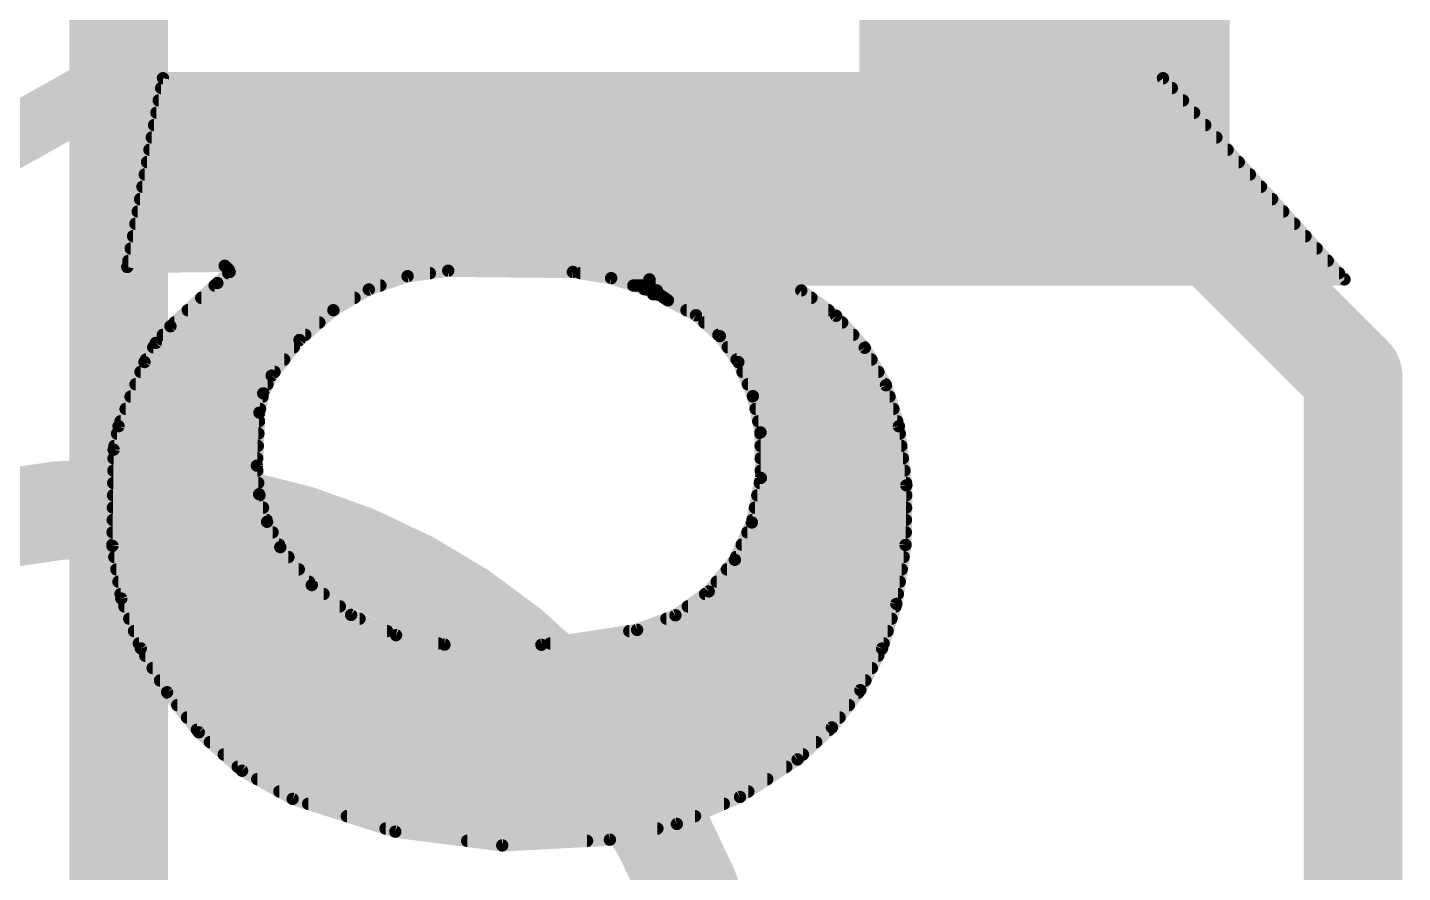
# Model space of a CAD drawing. Extents: x -3.8 to 20.4, y -11.4 to 31.9.
# Drawn here: x 3.623 to 6.452, y 22.109 to 23.848 of the extents above; entities that cross this region are included whole.
import ezdxf

# ---------------------------------------------------------------- set-up
doc = ezdxf.new("R2010")
doc.units = 0
for name, color, linetype in [('1', 12, 'CONTINUOUS'), ('21', 41, 'CONTINUOUS'), ('22', 40, 'CONTINUOUS'), ('51', 53, 'CONTINUOUS')]:
    doc.layers.add(name, color=color, linetype=linetype)

# ---------------------------------------------------------------- blocks, each defined once
blk = doc.blocks.new('RECT')
blk.add_solid([(-0.5, -0.5), (0.5, -0.5), (-0.5, 0.5), (0.5, 0.5)])

msp = doc.modelspace()

# ---------------------------------------------------------------- linework, layer by layer
at = {"layer": '1', "const_width": 0.2032}
msp.add_lwpolyline([(3.81, 1.27), (3.81, 24.13)], dxfattribs=at)
at = {"layer": '21', "const_width": 0.2032}
msp.add_lwpolyline([(6.35, 23.13), (6.35, 20.05)], dxfattribs=at)
at = {"layer": '21'}
for points, const_width in [([(6.4008, 23.13, 1), (6.2992, 23.13)], 0.1016), ([(3.81, 20.32, 1), (3.81, 22.86, 1), (3.81, 20.32)], 0.2032)]:
    msp.add_lwpolyline(points, format="xyb", dxfattribs=dict(at, const_width=const_width))
at = {"layer": '22', "const_width": 0.0254}
for points in [[(3.9014, 23.7439), (3.8278, 23.3553)], [(3.8976, 23.7236), (5.9771, 23.7236)], [(5.9588, 23.7439), (3.9014, 23.7439)], [(6.3322, 23.3299), (5.9588, 23.7439)], [(3.8927, 23.6982), (6, 23.6982)], [(3.8879, 23.6728), (6.0229, 23.6728)], [(3.8831, 23.6474), (6.0458, 23.6474)], [(3.8783, 23.622), (6.0687, 23.622)], [(3.8735, 23.5966), (6.0917, 23.5966)], [(3.8687, 23.5712), (6.1146, 23.5712)], [(3.8639, 23.5458), (6.1375, 23.5458)], [(3.8591, 23.5204), (6.1604, 23.5204)], [(3.8495, 23.4696), (6.2062, 23.4696)], [(3.8543, 23.495), (6.1833, 23.495)], [(3.8446, 23.4442), (6.2291, 23.4442)], [(3.8398, 23.4188), (6.252, 23.4188)], [(3.835, 23.3934), (6.2749, 23.3934)], [(3.8278, 23.3553), (4.0284, 23.3578)], [(3.8302, 23.368), (6.2978, 23.368)], [(4.0284, 23.3578), (4.0361, 23.3502)], [(4.0386, 23.3451), (4.0132, 23.3223)], [(4.0358, 23.3426), (4.4504, 23.3426)], [(4.0361, 23.3502), (4.0386, 23.3451)], [(4.3248, 23.309), (4.4046, 23.3364)], [(4.4046, 23.3364), (4.4882, 23.3477)], [(4.4882, 23.3477), (4.7447, 23.3451)], [(4.7447, 23.3451), (4.8235, 23.3324)], [(4.7602, 23.3426), (6.3207, 23.3426)], [(4.8235, 23.3324), (4.892, 23.3096)], [(4.9022, 23.3172), (4.9022, 23.3299)], [(4.9022, 23.3299), (6.3322, 23.3299)], [(4.0132, 23.3223), (3.9167, 23.2334)], [(4.0077, 23.3172), (4.3487, 23.3172)], [(4.252, 23.2664), (4.3248, 23.309)], [(4.8692, 23.3172), (4.9022, 23.3172)], [(4.892, 23.3096), (4.8957, 23.3091)], [(4.8957, 23.3091), (4.8992, 23.3105)], [(4.8992, 23.3105), (4.9016, 23.3135)], [(4.9016, 23.3135), (4.9022, 23.3172)], [(4.9174, 23.307), (4.9098, 23.2994)], [(4.9098, 23.2994), (4.9149, 23.2994)], [(4.9149, 23.2994), (4.9246, 23.2974)], [(5.2146, 23.307), (4.9174, 23.307)], [(5.2862, 23.255), (5.2146, 23.307)], [(3.9801, 23.2918), (4.2954, 23.2918)], [(4.9246, 23.2974), (4.9327, 23.2918)], [(4.9327, 23.2918), (4.9403, 23.2867)], [(4.9327, 23.2918), (5.2355, 23.2918)], [(4.9403, 23.2867), (4.998, 23.256)], [(3.9525, 23.2664), (4.252, 23.2664)], [(4.1822, 23.205), (4.252, 23.2664)], [(4.9785, 23.2664), (5.2705, 23.2664)], [(4.998, 23.256), (5.0472, 23.2129)], [(5.3452, 23.189), (5.2862, 23.255)], [(3.9167, 23.2334), (3.8866, 23.199)], [(3.9011, 23.2156), (4.1942, 23.2156)], [(3.925, 23.241), (4.2231, 23.241)], [(5.0152, 23.241), (5.2987, 23.241)], [(5.0441, 23.2156), (5.3214, 23.2156)], [(3.8866, 23.199), (3.8633, 23.1597)], [(3.8813, 23.1902), (4.1706, 23.1902)], [(4.125, 23.1318), (4.1822, 23.205)], [(5.0472, 23.2129), (5.0851, 23.1597)], [(5.0634, 23.1902), (5.3441, 23.1902)], [(5.3889, 23.112), (5.3452, 23.189)], [(3.8633, 23.1597), (3.81, 23.0276)], [(3.8663, 23.1648), (4.1508, 23.1648)], [(5.0815, 23.1648), (5.3589, 23.1648)], [(5.0851, 23.1597), (5.1151, 23.0896)], [(3.8551, 23.1394), (4.1309, 23.1394)], [(4.1075, 23.0953), (4.125, 23.1318)], [(5.0938, 23.1394), (5.3733, 23.1394)], [(3.8449, 23.114), (4.1165, 23.114)], [(5.1047, 23.114), (5.3878, 23.114)], [(5.4153, 23.0276), (5.3889, 23.112)], [(3.8346, 23.0886), (4.1062, 23.0886)], [(4.0996, 23.0556), (4.1075, 23.0953)], [(5.1151, 23.0896), (5.1308, 23.0149)], [(5.1153, 23.0886), (5.3962, 23.0886)], [(3.8244, 23.0632), (4.1011, 23.0632)], [(4.0945, 22.9464), (4.0996, 23.0556)], [(5.1207, 23.0632), (5.4042, 23.0632)], [(3.81, 23.0276), (3.7998, 22.9794)], [(3.8141, 23.0378), (4.0988, 23.0378)], [(5.126, 23.0378), (5.4121, 23.0378)], [(5.4308, 22.9059), (5.4153, 23.0276)], [(3.8068, 23.0124), (4.0976, 23.0124)], [(5.1308, 23.0149), (5.1314, 22.9213)], [(5.1308, 23.0124), (5.4172, 23.0124)], [(3.7998, 22.9794), (3.7973, 22.7813)], [(3.7996, 22.9616), (4.0952, 22.9616)], [(3.8014, 22.987), (4.0964, 22.987)], [(5.131, 22.987), (5.4205, 22.987)], [(5.1311, 22.9616), (5.4237, 22.9616)], [(3.7993, 22.9362), (4.0953, 22.9362)], [(4.0992, 22.8877), (4.0945, 22.9464)], [(5.1313, 22.9362), (5.427, 22.9362)], [(3.7989, 22.9108), (4.0974, 22.9108)], [(5.1314, 22.9213), (5.113, 22.8295)], [(5.1293, 22.9108), (5.4302, 22.9108)], [(5.4291, 22.7832), (5.4308, 22.9059)], [(3.7986, 22.8854), (4.0999, 22.8854)], [(4.1155, 22.831), (4.0992, 22.8877)], [(5.1242, 22.8854), (5.4305, 22.8854)], [(3.7983, 22.86), (4.1072, 22.86)], [(5.1191, 22.86), (5.4302, 22.86)], [(3.798, 22.8346), (4.1145, 22.8346)], [(4.1427, 22.7787), (4.1155, 22.831)], [(5.113, 22.8295), (5.0779, 22.7528)], [(5.114, 22.8346), (5.4298, 22.8346)], [(3.7977, 22.8092), (4.1269, 22.8092)], [(5.1037, 22.8092), (5.4295, 22.8092)], [(3.7973, 22.7838), (4.1401, 22.7838)], [(3.7973, 22.7813), (3.8157, 22.6728)], [(4.2076, 22.7006), (4.1427, 22.7787)], [(5.0921, 22.7838), (5.4291, 22.7838)], [(5.4102, 22.6619), (5.4291, 22.7832)], [(3.8012, 22.7584), (4.1596, 22.7584)], [(3.8055, 22.733), (4.1807, 22.733)], [(5.0779, 22.7528), (5.0242, 22.6876)], [(5.0616, 22.733), (5.4213, 22.733)], [(5.0805, 22.7584), (5.4252, 22.7584)], [(3.8098, 22.7076), (4.2018, 22.7076)], [(5.0407, 22.7076), (5.4173, 22.7076)], [(3.8141, 22.6822), (4.2318, 22.6822)], [(4.2884, 22.6392), (4.2076, 22.7006)], [(5.0242, 22.6876), (4.9557, 22.6385)], [(5.0167, 22.6822), (5.4134, 22.6822)], [(3.8157, 22.6728), (3.8557, 22.5704)], [(3.8219, 22.6568), (4.2652, 22.6568)], [(4.9813, 22.6568), (5.4086, 22.6568)], [(5.3807, 22.57), (5.4102, 22.6619)], [(3.8319, 22.6314), (4.3058, 22.6314)], [(4.381, 22.5976), (4.2884, 22.6392)], [(4.9557, 22.6385), (4.8768, 22.6085)], [(4.9371, 22.6314), (5.4004, 22.6314)], [(3.8418, 22.606), (4.3624, 22.606)], [(4.4806, 22.5781), (4.381, 22.5976)], [(4.8768, 22.6085), (4.6799, 22.5778)], [(4.8608, 22.606), (5.3923, 22.606)], [(3.8517, 22.5806), (4.4679, 22.5806)], [(3.8557, 22.5704), (3.9098, 22.4802)], [(4.6799, 22.5778), (4.4806, 22.5781)], [(4.698, 22.5806), (5.3841, 22.5806)], [(5.3361, 22.4844), (5.3807, 22.57)], [(3.8648, 22.5552), (5.373, 22.5552)], [(3.88, 22.5298), (5.3598, 22.5298)], [(3.8953, 22.5044), (5.3466, 22.5044)], [(3.9098, 22.4802), (3.9751, 22.3977)], [(3.9107, 22.479), (5.332, 22.479)], [(5.2777, 22.4076), (5.3361, 22.4844)], [(3.9308, 22.4536), (5.3127, 22.4536)], [(3.9509, 22.4282), (5.2934, 22.4282)], [(3.9711, 22.4028), (5.2725, 22.4028)], [(3.9751, 22.3977), (4.0641, 22.3186)], [(5.207, 22.3418), (5.2777, 22.4076)], [(3.9979, 22.3774), (5.2452, 22.3774)], [(4.0265, 22.352), (5.218, 22.352)], [(5.0886, 22.2646), (5.207, 22.3418)], [(4.0551, 22.3266), (5.1837, 22.3266)], [(4.0641, 22.3186), (4.1681, 22.2606)], [(4.0953, 22.3012), (5.1447, 22.3012)], [(4.1408, 22.2758), (5.1057, 22.2758)], [(4.1681, 22.2606), (4.3794, 22.1932)], [(4.9586, 22.209), (5.0886, 22.2646)], [(4.2001, 22.2504), (5.0554, 22.2504)], [(4.2797, 22.225), (4.996, 22.225)], [(4.3593, 22.1996), (4.9185, 22.1996)], [(4.8209, 22.1767), (4.9586, 22.209)], [(4.3794, 22.1932), (4.5994, 22.1649)], [(4.5272, 22.1742), (4.7739, 22.1742)], [(4.5994, 22.1649), (4.8209, 22.1767)]]:
    msp.add_lwpolyline(points, dxfattribs=at)
at = {"layer": '22', "const_width": 0.0127}
for points in [[(3.8976, 23.73, 1), (3.8976, 23.7172)], [(3.9014, 23.7503, 1), (3.9014, 23.7375)], [(3.9076, 23.7427, 1), (3.8952, 23.7451)], [(5.9635, 23.7482, 1), (5.9541, 23.7396)], [(5.9588, 23.7375, 1), (5.9588, 23.7503)], [(5.9771, 23.7172, 1), (5.9771, 23.73)], [(3.8927, 23.7046, 1), (3.8927, 23.6918)], [(6, 23.6918, 1), (6, 23.7046)], [(3.8879, 23.6792, 1), (3.8879, 23.6665)], [(6.0229, 23.6665, 1), (6.0229, 23.6792)], [(3.8831, 23.6538, 1), (3.8831, 23.641)], [(6.0458, 23.641, 1), (6.0458, 23.6538)], [(3.8783, 23.6284, 1), (3.8783, 23.6156)], [(6.0687, 23.6156, 1), (6.0687, 23.6284)], [(3.8735, 23.603, 1), (3.8735, 23.5903)], [(6.0917, 23.5903, 1), (6.0917, 23.603)], [(3.8687, 23.5776, 1), (3.8687, 23.5648)], [(6.1146, 23.5648, 1), (6.1146, 23.5776)], [(3.8639, 23.5522, 1), (3.8639, 23.5394)], [(6.1375, 23.5394, 1), (6.1375, 23.5522)], [(3.8591, 23.5268, 1), (3.8591, 23.5141)], [(6.1604, 23.5141, 1), (6.1604, 23.5268)], [(3.8495, 23.476, 1), (3.8495, 23.4632)], [(3.8543, 23.5014, 1), (3.8543, 23.4886)], [(6.1833, 23.4886, 1), (6.1833, 23.5014)], [(6.2062, 23.4632, 1), (6.2062, 23.476)], [(3.8446, 23.4506, 1), (3.8446, 23.4379)], [(6.2291, 23.4379, 1), (6.2291, 23.4506)], [(3.8398, 23.4252, 1), (3.8398, 23.4124)], [(6.252, 23.4124, 1), (6.252, 23.4252)], [(3.835, 23.3998, 1), (3.835, 23.387)], [(6.2749, 23.387, 1), (6.2749, 23.3998)], [(3.8277, 23.3616, 1), (3.8279, 23.349)], [(3.8302, 23.3744, 1), (3.8302, 23.3617)], [(4.0329, 23.3623, 1), (4.0239, 23.3533)], [(4.0285, 23.3515, 1), (4.0283, 23.3641)], [(6.2978, 23.3617, 1), (6.2978, 23.3744)], [(3.8216, 23.3565, 1), (3.834, 23.3541)], [(4.0358, 23.349, 1), (4.0358, 23.3362)], [(4.0418, 23.353, 1), (4.0304, 23.3474)], [(4.0316, 23.3457, 1), (4.0406, 23.3547)], [(4.0329, 23.3423, 1), (4.0443, 23.3479)], [(4.0428, 23.3404, 1), (4.0344, 23.3498)], [(4.4037, 23.3427, 1), (4.4054, 23.3301)], [(4.4067, 23.3304, 1), (4.4025, 23.3424)], [(4.4504, 23.3362, 1), (4.4504, 23.349)], [(4.4883, 23.354, 1), (4.4881, 23.3414)], [(4.489, 23.3414, 1), (4.4874, 23.354)], [(4.7457, 23.3514, 1), (4.7437, 23.3388)], [(4.7446, 23.3388, 1), (4.7448, 23.3514)], [(4.7602, 23.349, 1), (4.7602, 23.3362)], [(4.8255, 23.3384, 1), (4.8215, 23.3264)], [(4.8225, 23.3261, 1), (4.8245, 23.3387)], [(4.9022, 23.3363, 1), (4.9022, 23.3236)], [(4.9086, 23.3299, 1), (4.8959, 23.3299)], [(6.3207, 23.3362, 1), (6.3207, 23.349)], [(6.3275, 23.3256, 1), (6.3369, 23.3342)], [(6.3322, 23.3236, 1), (6.3322, 23.3363)], [(4.0077, 23.3236, 1), (4.0077, 23.3108)], [(4.009, 23.327, 1), (4.0174, 23.3176)], [(4.0175, 23.3176, 1), (4.0089, 23.327)], [(4.3228, 23.315, 1), (4.3269, 23.303)], [(4.328, 23.3035, 1), (4.3216, 23.3145)], [(4.3487, 23.3108, 1), (4.3487, 23.3236)], [(4.8692, 23.3236, 1), (4.8692, 23.3108)], [(4.8928, 23.3159, 1), (4.8912, 23.3033)], [(4.8934, 23.315, 1), (4.8981, 23.3032)], [(4.89, 23.3036, 1), (4.894, 23.3156)], [(4.8943, 23.3145, 1), (4.9042, 23.3066)], [(4.8949, 23.3028, 1), (4.8966, 23.3154)], [(4.8953, 23.3145, 1), (4.9079, 23.3125)], [(4.9085, 23.3162, 1), (4.8959, 23.3182)], [(4.8959, 23.3172, 1), (4.9086, 23.3172)], [(4.9066, 23.3095, 1), (4.8966, 23.3174)], [(4.9016, 23.3046, 1), (4.8969, 23.3164)], [(4.9022, 23.3108, 1), (4.9022, 23.3236)], [(4.9098, 23.3058, 1), (4.9098, 23.2931)], [(4.9162, 23.3056, 1), (4.9136, 23.2932)], [(4.9174, 23.3134, 1), (4.9174, 23.3007)], [(4.9219, 23.3025, 1), (4.9129, 23.3115)], [(4.9149, 23.2931, 1), (4.9149, 23.3058)], [(5.2183, 23.3121, 1), (5.2109, 23.3019)], [(5.2146, 23.3007, 1), (5.2146, 23.3134)], [(3.9801, 23.2982, 1), (3.9801, 23.2855)], [(4.2954, 23.2855, 1), (4.2954, 23.2982)], [(4.9053, 23.3039, 1), (4.9143, 23.2949)], [(4.9282, 23.3026, 1), (4.921, 23.2922)], [(4.9233, 23.2912, 1), (4.9258, 23.3036)], [(4.9327, 23.2982, 1), (4.9327, 23.2855)], [(4.9362, 23.2971, 1), (4.9292, 23.2865)], [(4.9291, 23.2866, 1), (4.9363, 23.297)], [(4.9433, 23.2923, 1), (4.9373, 23.2811)], [(4.9368, 23.2814, 1), (4.9438, 23.292)], [(5.2355, 23.2855, 1), (5.2355, 23.2982)], [(3.9525, 23.2728, 1), (3.9525, 23.26)], [(4.2488, 23.2719, 1), (4.2552, 23.2609)], [(4.2562, 23.2616, 1), (4.2478, 23.2712)], [(4.252, 23.26, 1), (4.252, 23.2728)], [(4.9785, 23.2728, 1), (4.9785, 23.26)], [(5.0022, 23.2608, 1), (4.9938, 23.2513)], [(4.995, 23.2504, 1), (5.001, 23.2616)], [(5.2705, 23.26, 1), (5.2705, 23.2728)], [(5.2909, 23.2592, 1), (5.2815, 23.2507)], [(5.2825, 23.2498, 1), (5.2899, 23.2601)], [(3.9011, 23.222, 1), (3.9011, 23.2093)], [(3.9124, 23.2381, 1), (3.921, 23.2287)], [(3.9215, 23.2292, 1), (3.9119, 23.2376)], [(3.925, 23.2474, 1), (3.925, 23.2346)], [(4.1942, 23.2093, 1), (4.1942, 23.222)], [(4.2231, 23.2346, 1), (4.2231, 23.2474)], [(5.0152, 23.2474, 1), (5.0152, 23.2346)], [(5.0441, 23.222, 1), (5.0441, 23.2093)], [(5.2987, 23.2346, 1), (5.2987, 23.2474)], [(5.3214, 23.2093, 1), (5.3214, 23.222)], [(3.8813, 23.1966, 1), (3.8813, 23.1838)], [(3.8818, 23.2032, 1), (3.8913, 23.1949)], [(3.892, 23.1958, 1), (3.8811, 23.2023)], [(4.1706, 23.1838, 1), (4.1706, 23.1966)], [(4.178, 23.2098, 1), (4.1864, 23.2003)], [(4.1872, 23.2011, 1), (4.1772, 23.209)], [(5.0523, 23.2166, 1), (5.042, 23.2092)], [(5.043, 23.2082, 1), (5.0513, 23.2177)], [(5.0634, 23.1966, 1), (5.0634, 23.1838)], [(5.3507, 23.1921, 1), (5.3396, 23.1859)], [(5.3404, 23.1848, 1), (5.3499, 23.1932)], [(5.3441, 23.1838, 1), (5.3441, 23.1966)], [(3.8692, 23.1573, 1), (3.8574, 23.1621)], [(3.8663, 23.1712, 1), (3.8663, 23.1584)], [(4.1508, 23.1584, 1), (4.1508, 23.1712)], [(5.0815, 23.1712, 1), (5.0815, 23.1584)], [(5.0909, 23.1622, 1), (5.0793, 23.1572)], [(5.0799, 23.156, 1), (5.0903, 23.1634)], [(5.3589, 23.1584, 1), (5.3589, 23.1712)], [(3.8551, 23.1458, 1), (3.8551, 23.1331)], [(3.8578, 23.1629, 1), (3.8688, 23.1565)], [(4.12, 23.1357, 1), (4.13, 23.1279)], [(4.1307, 23.1291, 1), (4.1193, 23.1345)], [(4.1309, 23.1331, 1), (4.1309, 23.1458)], [(5.0938, 23.1458, 1), (5.0938, 23.1331)], [(5.3733, 23.1331, 1), (5.3733, 23.1458)], [(3.8449, 23.1204, 1), (3.8449, 23.1076)], [(4.1165, 23.1076, 1), (4.1165, 23.1204)], [(5.1047, 23.1204, 1), (5.1047, 23.1076)], [(5.3949, 23.1139, 1), (5.3828, 23.1102)], [(5.3833, 23.1089, 1), (5.3944, 23.1152)], [(5.3878, 23.1076, 1), (5.3878, 23.1204)], [(3.8346, 23.095, 1), (3.8346, 23.0822)], [(4.1018, 23.098, 1), (4.1133, 23.0925)], [(4.1138, 23.094, 1), (4.1013, 23.0965)], [(4.1062, 23.0822, 1), (4.1062, 23.095)], [(5.1213, 23.0909, 1), (5.1089, 23.0883)], [(5.1153, 23.095, 1), (5.1153, 23.0822)], [(5.1093, 23.0871, 1), (5.121, 23.0921)], [(5.3962, 23.0822, 1), (5.3962, 23.095)], [(3.8244, 23.0696, 1), (3.8244, 23.0569)], [(4.0934, 23.0568, 1), (4.1058, 23.0544)], [(4.1059, 23.0553, 1), (4.0933, 23.0559)], [(4.1011, 23.0569, 1), (4.1011, 23.0696)], [(5.1207, 23.0696, 1), (5.1207, 23.0569)], [(5.4042, 23.0569, 1), (5.4042, 23.0696)], [(3.8041, 23.03, 1), (3.8159, 23.0252)], [(3.8162, 23.0263, 1), (3.8038, 23.0289)], [(3.8141, 23.0442, 1), (3.8141, 23.0314)], [(4.0988, 23.0314, 1), (4.0988, 23.0442)], [(5.126, 23.0442, 1), (5.126, 23.0314)], [(5.4216, 23.0284, 1), (5.409, 23.0268)], [(5.4092, 23.0257, 1), (5.4214, 23.0295)], [(5.4121, 23.0314, 1), (5.4121, 23.0442)], [(3.8014, 22.9934, 1), (3.8014, 22.9807)], [(3.8068, 23.0188, 1), (3.8068, 23.006)], [(4.0964, 22.9807, 1), (4.0964, 22.9934)], [(4.0976, 23.006, 1), (4.0976, 23.0188)], [(5.1308, 23.0188, 1), (5.1308, 23.006)], [(5.1371, 23.0149, 1), (5.1245, 23.0149)], [(5.1246, 23.0136, 1), (5.137, 23.0162)], [(5.131, 22.9934, 1), (5.131, 22.9807)], [(5.4172, 23.006, 1), (5.4172, 23.0188)], [(5.4205, 22.9807, 1), (5.4205, 22.9934)], [(3.7996, 22.968, 1), (3.7996, 22.9552)], [(3.7936, 22.9807, 1), (3.806, 22.9781)], [(3.8061, 22.9793, 1), (3.7935, 22.9795)], [(4.0952, 22.9552, 1), (4.0952, 22.968)], [(5.1311, 22.968, 1), (5.1311, 22.9552)], [(5.4237, 22.9552, 1), (5.4237, 22.968)], [(3.7993, 22.9426, 1), (3.7993, 22.9298)], [(4.1008, 22.9469, 1), (4.0882, 22.9459)], [(4.0882, 22.9467, 1), (4.1008, 22.9461)], [(4.0953, 22.9298, 1), (4.0953, 22.9426)], [(5.1313, 22.9426, 1), (5.1313, 22.9298)], [(5.427, 22.9298, 1), (5.427, 22.9426)], [(3.7989, 22.9172, 1), (3.7989, 22.9045)], [(4.0974, 22.9045, 1), (4.0974, 22.9172)], [(5.1293, 22.9172, 1), (5.1293, 22.9045)], [(5.125, 22.9212, 1), (5.1377, 22.9213)], [(5.1376, 22.92, 1), (5.1252, 22.9225)], [(5.4372, 22.9058, 1), (5.4245, 22.906)], [(5.4302, 22.9045, 1), (5.4302, 22.9172)], [(3.7986, 22.8918, 1), (3.7986, 22.879)], [(4.1053, 22.8894, 1), (4.0931, 22.8859)], [(4.0929, 22.8871, 1), (4.1056, 22.8882)], [(4.0999, 22.879, 1), (4.0999, 22.8918)], [(5.1242, 22.8918, 1), (5.1242, 22.879)], [(5.4245, 22.9051, 1), (5.4371, 22.9067)], [(5.4305, 22.879, 1), (5.4305, 22.8918)], [(3.7983, 22.8664, 1), (3.7983, 22.8536)], [(4.1072, 22.8536, 1), (4.1072, 22.8664)], [(5.1191, 22.8664, 1), (5.1191, 22.8536)], [(5.4302, 22.8536, 1), (5.4302, 22.8664)], [(3.798, 22.841, 1), (3.798, 22.8283)], [(4.1212, 22.8339, 1), (4.1099, 22.8281)], [(4.1094, 22.8292, 1), (4.1216, 22.8328)], [(4.1145, 22.8283, 1), (4.1145, 22.841)], [(5.1068, 22.8307, 1), (5.1192, 22.8283)], [(5.1188, 22.8269, 1), (5.1072, 22.8321)], [(5.114, 22.841, 1), (5.114, 22.8283)], [(5.4298, 22.8283, 1), (5.4298, 22.841)], [(3.7977, 22.8156, 1), (3.7977, 22.8028)], [(4.1269, 22.8028, 1), (4.1269, 22.8156)], [(5.1037, 22.8156, 1), (5.1037, 22.8028)], [(5.4295, 22.8028, 1), (5.4295, 22.8156)], [(3.7973, 22.7902, 1), (3.7973, 22.7774)], [(3.8036, 22.7824, 1), (3.791, 22.7802)], [(3.791, 22.7814, 1), (3.8036, 22.7812)], [(4.1476, 22.7828, 1), (4.1378, 22.7746)], [(4.1371, 22.7758, 1), (4.1483, 22.7816)], [(4.1401, 22.7774, 1), (4.1401, 22.7902)], [(5.0921, 22.7902, 1), (5.0921, 22.7774)], [(5.4354, 22.7822, 1), (5.4228, 22.7841)], [(5.4228, 22.7832, 1), (5.4355, 22.7831)], [(5.4291, 22.7774, 1), (5.4291, 22.7902)], [(3.8012, 22.7648, 1), (3.8012, 22.7521)], [(3.8055, 22.7394, 1), (3.8055, 22.7266)], [(4.1596, 22.7521, 1), (4.1596, 22.7648)], [(4.1807, 22.7266, 1), (4.1807, 22.7394)], [(5.0616, 22.7394, 1), (5.0616, 22.7266)], [(5.0721, 22.7554, 1), (5.0837, 22.7501)], [(5.0828, 22.7487, 1), (5.073, 22.7568)], [(5.0805, 22.7648, 1), (5.0805, 22.7521)], [(5.4213, 22.7266, 1), (5.4213, 22.7394)], [(5.4252, 22.7521, 1), (5.4252, 22.7648)], [(3.8098, 22.714, 1), (3.8098, 22.7012)], [(4.2018, 22.7012, 1), (4.2018, 22.714)], [(5.0407, 22.714, 1), (5.0407, 22.7012)], [(5.4173, 22.7012, 1), (5.4173, 22.714)], [(3.8141, 22.6886, 1), (3.8141, 22.6759)], [(4.2114, 22.7057, 1), (4.2037, 22.6956)], [(4.2027, 22.6966, 1), (4.2124, 22.7047)], [(4.2318, 22.6759, 1), (4.2318, 22.6886)], [(5.0167, 22.6886, 1), (5.0167, 22.6759)], [(5.0193, 22.6917, 1), (5.0291, 22.6836)], [(5.0279, 22.6825, 1), (5.0205, 22.6928)], [(5.4134, 22.6759, 1), (5.4134, 22.6886)], [(3.8216, 22.6752, 1), (3.8097, 22.6705)], [(3.8094, 22.6718, 1), (3.8219, 22.6739)], [(3.8219, 22.6632, 1), (3.8219, 22.6504)], [(4.2652, 22.6504, 1), (4.2652, 22.6632)], [(4.9813, 22.6632, 1), (4.9813, 22.6504)], [(5.4039, 22.6629, 1), (5.4165, 22.6609)], [(5.4162, 22.66, 1), (5.4042, 22.6638)], [(5.4086, 22.6504, 1), (5.4086, 22.6632)], [(3.8319, 22.6378, 1), (3.8319, 22.6251)], [(4.291, 22.645, 1), (4.2858, 22.6334)], [(4.2845, 22.6341, 1), (4.2922, 22.6443)], [(4.3058, 22.6251, 1), (4.3058, 22.6378)], [(4.9371, 22.6378, 1), (4.9371, 22.6251)], [(4.952, 22.6436, 1), (4.9594, 22.6333)], [(4.9579, 22.6325, 1), (4.9534, 22.6444)], [(5.4004, 22.6251, 1), (5.4004, 22.6378)], [(3.8418, 22.6124, 1), (3.8418, 22.5997)], [(4.3624, 22.5997, 1), (4.3624, 22.6124)], [(4.3822, 22.6039, 1), (4.3798, 22.5914)], [(4.3784, 22.5919, 1), (4.3836, 22.6034)], [(4.8608, 22.6124, 1), (4.8608, 22.5997)], [(4.8745, 22.6144, 1), (4.8791, 22.6026)], [(4.8778, 22.6022, 1), (4.8758, 22.6148)], [(5.3923, 22.5997, 1), (5.3923, 22.6124)], [(3.8517, 22.587, 1), (3.8517, 22.5742)], [(3.8611, 22.5737, 1), (3.8503, 22.5671)], [(3.8498, 22.5681, 1), (3.8616, 22.5727)], [(4.4679, 22.5742, 1), (4.4679, 22.587)], [(4.4806, 22.5844, 1), (4.4806, 22.5718)], [(4.4794, 22.5719, 1), (4.4818, 22.5843)], [(4.6789, 22.584, 1), (4.6809, 22.5715)], [(4.6799, 22.5714, 1), (4.6799, 22.5841)], [(4.698, 22.587, 1), (4.698, 22.5742)], [(5.3747, 22.5719, 1), (5.3868, 22.568)], [(5.3864, 22.567, 1), (5.3751, 22.5729)], [(5.3841, 22.5742, 1), (5.3841, 22.587)], [(3.8648, 22.5616, 1), (3.8648, 22.5489)], [(5.373, 22.5489, 1), (5.373, 22.5616)], [(3.88, 22.5362, 1), (3.88, 22.5235)], [(5.3598, 22.5235, 1), (5.3598, 22.5362)], [(3.8953, 22.5108, 1), (3.8953, 22.498)], [(3.9148, 22.4841, 1), (3.9048, 22.4762)], [(3.9107, 22.4854, 1), (3.9107, 22.4727)], [(5.3305, 22.4873, 1), (5.3418, 22.4814)], [(5.3412, 22.4805, 1), (5.3311, 22.4882)], [(5.332, 22.4727, 1), (5.332, 22.4854)], [(5.3466, 22.498, 1), (5.3466, 22.5108)], [(3.9043, 22.4769, 1), (3.9152, 22.4834)], [(3.9308, 22.46, 1), (3.9308, 22.4473)], [(5.3127, 22.4473, 1), (5.3127, 22.46)], [(3.9509, 22.4346, 1), (3.9509, 22.4218)], [(5.2934, 22.4218, 1), (5.2934, 22.4346)], [(3.9711, 22.4092, 1), (3.9711, 22.3965)], [(3.9793, 22.4024, 1), (3.9709, 22.393)], [(3.9701, 22.3938, 1), (3.9801, 22.4016)], [(5.2726, 22.4114, 1), (5.2827, 22.4037)], [(5.2725, 22.3965, 1), (5.2725, 22.4092)], [(5.282, 22.4029, 1), (5.2733, 22.4122)], [(3.9979, 22.3838, 1), (3.9979, 22.3711)], [(5.2452, 22.3711, 1), (5.2452, 22.3838)], [(4.0265, 22.3584, 1), (4.0265, 22.3456)], [(5.2027, 22.3464, 1), (5.2113, 22.3372)], [(5.2105, 22.3365, 1), (5.2035, 22.3471)], [(5.218, 22.3456, 1), (5.218, 22.3584)], [(4.0551, 22.333, 1), (4.0551, 22.3203)], [(4.0672, 22.3241, 1), (4.061, 22.313)], [(4.0599, 22.3138, 1), (4.0683, 22.3233)], [(5.1837, 22.3203, 1), (5.1837, 22.333)], [(4.0953, 22.3076, 1), (4.0953, 22.2949)], [(5.1447, 22.2949, 1), (5.1447, 22.3076)], [(4.1408, 22.2822, 1), (4.1408, 22.2694)], [(4.17, 22.2666, 1), (4.1662, 22.2546)], [(4.165, 22.2551, 1), (4.1712, 22.2661)], [(5.0851, 22.2699, 1), (5.092, 22.2593)], [(5.091, 22.2588, 1), (5.0861, 22.2704)], [(5.1057, 22.2694, 1), (5.1057, 22.2822)], [(4.2001, 22.2568, 1), (4.2001, 22.2441)], [(4.2797, 22.2314, 1), (4.2797, 22.2187)], [(4.996, 22.2187, 1), (4.996, 22.2314)], [(5.0554, 22.2441, 1), (5.0554, 22.2568)], [(4.3593, 22.206, 1), (4.3593, 22.1932)], [(4.9185, 22.1932, 1), (4.9185, 22.206)], [(4.9561, 22.2148, 1), (4.961, 22.2032)], [(4.96, 22.2028, 1), (4.9571, 22.2152)], [(4.3802, 22.1995, 1), (4.3786, 22.1869)], [(4.3775, 22.1871, 1), (4.3813, 22.1992)], [(4.5272, 22.1806, 1), (4.5272, 22.1679)], [(4.7739, 22.1679, 1), (4.7739, 22.1806)], [(4.8194, 22.1829, 1), (4.8224, 22.1705)], [(4.8212, 22.1704, 1), (4.8206, 22.183)], [(4.5991, 22.1713, 1), (4.5997, 22.1586)], [(4.5986, 22.1586, 1), (4.6002, 22.1712)]]:
    msp.add_lwpolyline(points, format="xyb", dxfattribs=at)
at = {"layer": '51'}
for points, const_width in [([(5.35, 24.13), (6.35, 23.13)], 0.2032), ([(3.365, 23.495), (3.82, 23.75)], 0.127), ([(4.04, 23.495), (4.925, 23.495)], 0.127)]:
    msp.add_lwpolyline(points, dxfattribs=dict(at, const_width=const_width))
for points, const_width in [([(3.8355, 23.7223, 1), (3.8045, 23.7777)], 0.0635), ([(4.04, 23.5267, 1), (4.04, 23.4633)], 0.0635), ([(4.925, 23.4633, 1), (4.925, 23.5267)], 0.0635), ([(6.3141, 23.0941, 1), (6.3859, 23.1659)], 0.1016)]:
    msp.add_lwpolyline(points, format="xyb", dxfattribs=dict(at, const_width=const_width))

# ---------------------------------------------------------------- block references
at = {"layer": '1', "xscale": 0.762, "yscale": 1.524, "rotation": 180}
msp.add_blockref('RECT', (5.715, 24.13), dxfattribs=at)

doc.saveas('drawing.dxf')
